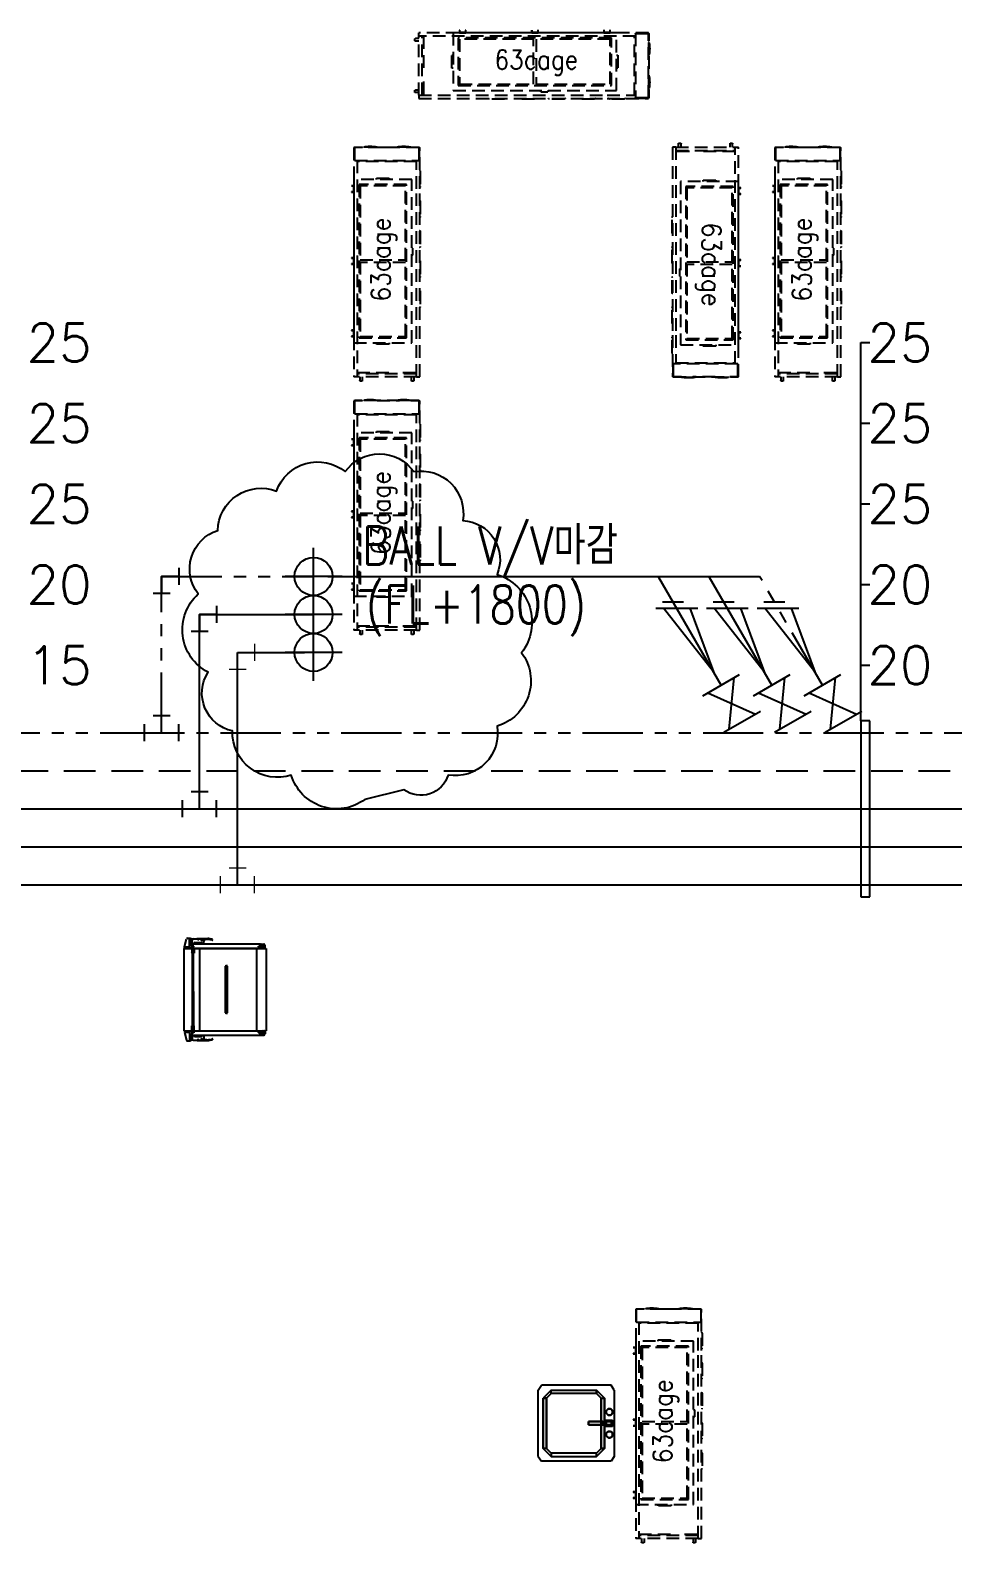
# Model space of a CAD drawing. Header units: millimetres. Extents: x 10903 to 284569, y 2319 to 62017.
# Drawn here: x 243292 to 250578, y 40753 to 52696 of the extents above; entities that cross this region are included whole.
import ezdxf
from ezdxf.enums import TextEntityAlignment as Align

# ---------------------------------------------------------------- set-up
doc = ezdxf.new("R2010")
doc.units = ezdxf.units.MM
for name, pattern in [('DASHED', [0.75, 0.5, -0.25]), ('DASHED2', [0.375, 0.25, -0.125]), ('HIDDEN', [0.375, 0.25, -0.125]), ('PHANTOM', [63.5, 31.75, -6.35, 6.35, -6.35, 6.35, -6.35])]:
    doc.linetypes.add(name, pattern=pattern)
for name, color, linetype in [('5TXT', 7, 'Continuous'), ('ex', 1, 'Continuous'), ('IVC-SPF', 1, 'Continuous'), ('pipe', 3, 'Continuous'), ('UT GAS', 4, 'Continuous'), ('UTIL-AIR', 3, 'DASHED2'), ('UTIL-CO2', 2, 'Continuous'), ('UTIL-N2', 6, 'Continuous'), ('UTIL-VACUUM', 7, 'HIDDEN'), ('기자재', 8, 'DASHED2'), ('빌트인', 8, 'Continuous')]:
    doc.layers.add(name, color=color, linetype=linetype)
doc.layers.add('UTIL-O2', color=4, linetype='Continuous', lineweight=0)
doc.styles.add('GHS', font='ROMANS.shx', dxfattribs={"bigfont": 'whgtxt.shx'})
doc.styles.add('굴림', font='simple.shx', dxfattribs={"bigfont": 'whgtxt.shx'})
doc.styles.add('으뜸체', font='simplex.shx', dxfattribs={"bigfont": 'whgtxt.shx'})

# ---------------------------------------------------------------- blocks, each defined once
blk = doc.blocks.new('PI')
at = {"layer": 'UTIL-AIR', "color": 1, "linetype": 'Continuous'}
for p, q in [((0, 150), (0, -150)), ((150, 0), (-150, 0))]:
    blk.add_line(p, q, dxfattribs=at)
at = {"layer": 'UTIL-AIR', "color": 2, "linetype": 'Continuous'}
blk.add_circle((0, 0), 100, dxfattribs=at)
blk = doc.blocks.new('SA20L')
at = {"color": 2, "linetype": 'Continuous'}
for p, q in [((1.59, 0.53), (0.53, 1.59)), ((0.53, -1.59), (1.59, -0.53))]:
    blk.add_line(p, q, dxfattribs=at)
at = {"color": 0, "linetype": 'Continuous'}
blk.add_lwpolyline([(1.06, -1.06), (0, 0), (1.06, 1.06)], dxfattribs=at)
at = {"color": 2, "linetype": 'Continuous'}
for p in [(1.06, 1.06), (1.06, -1.06)]:
    blk.add_point(p, dxfattribs=at)
blk = doc.blocks.new('SA30T')
at = {"color": 2, "linetype": 'Continuous'}
for p, q in [((-0.75, 1.5), (0.75, 1.5)), ((1.5, 0.75), (1.5, -0.75)), ((-0.75, -1.5), (0.75, -1.5))]:
    blk.add_line(p, q, dxfattribs=at)
at = {"color": 0, "linetype": 'Continuous'}
for p, q in [((0, 1.5), (0, -1.5)), ((0, 0), (1.5, 0))]:
    blk.add_line(p, q, dxfattribs=at)
at = {"color": 2, "linetype": 'Continuous'}
for p in [(0, 1.5), (1.5, 0), (0, -1.5)]:
    blk.add_point(p, dxfattribs=at)
blk = doc.blocks.new('0S2c-M51-005-0-3층 UTILITY배관 평면도$0$SDFASFSDAF')
at = {"layer": 'pipe', "color": 2}
for p, q in [((0, 1.25), (0, -1.25)), ((0, 0.9), (2.5, -0.9)), ((2.5, 0.9), (0, -0.9)), ((2.5, 1.25), (2.5, -1.25))]:
    blk.add_line(p, q, dxfattribs=at)
blk = doc.blocks.new('PB-G1')
at = {"layer": '빌트인'}
for p, q in [((-406, 620), (-406, 605)), ((-337, 605), (-406, 605)), ((-406, 604), (-406, 602)), ((-406, 602), (-399, 591)), ((-391, 605), (-405, 605)), ((-338, 643), (-399, 627)), ((-390, 604), (-390, 593)), ((-346, 600), (-390, 600)), ((-346, 605), (-346, 600)), ((-323, 634), (-340, 634)), ((-323, 607), (-340, 607)), ((-337, 643), (-337, 597)), ((-326, 643), (-337, 643)), ((-334, 636), (-337, 639)), ((-334, 632), (-337, 629)), ((-326, 616), (-337, 616)), ((-334, 608), (-337, 611)), ((-334, 605), (-337, 602)), ((-334, 636), (-334, 632)), ((-326, 636), (-334, 636)), ((-326, 632), (-334, 632)), ((-334, 608), (-334, 605)), ((-326, 608), (-334, 608)), ((-326, 605), (-334, 605)), ((-326, 643), (-326, 597)), ((-325, 650), (-325, 0)), ((325, 650), (-325, 650)), ((323, 634), (340, 634)), ((323, 607), (340, 607)), ((325, 650), (325, 0)), ((326, 643), (326, 597)), ((326, 643), (337, 643)), ((326, 636), (334, 636)), ((326, 632), (334, 632)), ((326, 616), (337, 616)), ((326, 608), (334, 608)), ((326, 605), (334, 605)), ((334, 636), (337, 639)), ((334, 636), (334, 632)), ((334, 632), (337, 629)), ((334, 608), (337, 611)), ((334, 608), (334, 605)), ((334, 605), (337, 602)), ((337, 643), (337, 597)), ((337, 605), (406, 605)), ((338, 643), (399, 627)), ((346, 605), (346, 600)), ((346, 600), (390, 600)), ((390, 604), (390, 593)), ((391, 605), (405, 605)), ((406, 602), (399, 591)), ((406, 620), (406, 605)), ((406, 604), (406, 602)), ((-403, 543), (-403, 460)), ((-401, 574), (-401, 502)), ((-400, 536), (-392, 536)), ((-397, 507), (-385, 507)), ((-396, 540), (-396, 532)), ((-363, 584), (-391, 584)), ((-391, 513), (-391, 502)), ((-363, 492), (-391, 492)), ((-388, 595), (-384, 595)), ((-388, 584), (-388, 595)), ((-373, 584), (-373, 584)), ((-360, 554), (-373, 554)), ((-360, 520), (-373, 520)), ((-371, 561), (-371, 515)), ((-369, 556), (-371, 558)), ((-369, 552), (-371, 550)), ((-369, 522), (-371, 524)), ((-369, 518), (-371, 516)), ((-369, 556), (-369, 552)), ((-363, 556), (-369, 556)), ((-363, 552), (-369, 552)), ((-369, 522), (-369, 518)), ((-363, 522), (-369, 522)), ((-363, 518), (-369, 518)), ((-363, 584), (-363, 492)), ((-360, 584), (-360, 47)), ((-360, 584), (-327, 584)), ((-342, 571), (-342, 584)), ((-327, 571), (-342, 571)), ((-326, 583), (-340, 583)), ((-340, 583), (-340, 572)), ((-340, 579), (-340, 580)), ((-340, 580), (-340, 580)), ((-340, 578), (-340, 578)), ((-340, 573), (-340, 573)), ((-340, 573), (-340, 573)), ((-340, 572), (-326, 572)), ((-339, 581), (-339, 581)), ((-339, 579), (-339, 579)), ((-339, 578), (-339, 578)), ((-339, 577), (-339, 577)), ((-339, 577), (-339, 577)), ((-339, 577), (-339, 577)), ((-339, 577), (-339, 577)), ((-339, 573), (-339, 573)), ((-338, 582), (-338, 582)), ((-338, 572), (-338, 572)), ((-338, 572), (-338, 572)), ((-326, 597), (-337, 597)), ((-336, 582), (-336, 582)), ((-336, 579), (-335, 580)), ((-336, 579), (-336, 580)), ((-336, 580), (-335, 580)), ((-336, 578), (-336, 578)), ((-336, 577), (-336, 577)), ((-336, 576), (-336, 576)), ((-336, 573), (-336, 573)), ((-336, 573), (-336, 573)), ((-335, 581), (-335, 581)), ((-335, 580), (-335, 580)), ((-335, 579), (-335, 579)), ((-335, 575), (-335, 575)), ((-333, 582), (-333, 583)), ((-333, 582), (-333, 583)), ((-333, 576), (-333, 576)), ((-333, 574), (-333, 574)), ((-333, 573), (-333, 573)), ((-333, 572), (-333, 572)), ((-332, 582), (-332, 582)), ((-332, 578), (-332, 578)), ((-332, 578), (-332, 578)), ((-332, 576), (-332, 576)), ((-332, 576), (-332, 576)), ((-332, 576), (-332, 576)), ((-332, 574), (-332, 574)), ((-332, 574), (-332, 574)), ((-332, 574), (-332, 574)), ((-330, 581), (-330, 581)), ((-330, 578), (-329, 578)), ((-330, 578), (-329, 578)), ((-330, 578), (-330, 578)), ((-330, 576), (-330, 576)), ((-330, 573), (-330, 573)), ((-329, 582), (-328, 582)), ((-329, 582), (-329, 582)), ((-329, 582), (-328, 582)), ((-329, 578), (-329, 578)), ((-285, 577), (-329, 577)), ((-329, 577), (-329, 577)), ((-329, 575), (-329, 575)), ((-328, 580), (-328, 580)), ((-327, 583), (-327, 584)), ((-327, 580), (-327, 580)), ((-327, 577), (-327, 577)), ((-327, 573), (-327, 573)), ((-327, 560), (-327, 73)), ((-326, 572), (-326, 583)), ((-326, 581), (-326, 582)), ((-326, 582), (-326, 581)), ((-326, 582), (-326, 582)), ((-326, 581), (-326, 581)), ((-326, 578), (-326, 578)), ((-326, 575), (-326, 575)), ((-287, 586), (-325, 567)), ((-325, 586), (-287, 567)), ((-325, 586), (-287, 586)), ((-325, 582), (-325, 563)), ((-325, 582), (-325, 563)), ((-325, 567), (-287, 567)), ((325, 525), (-325, 525)), ((-287, 586), (-287, 567)), ((-287, 582), (287, 582)), ((-15, 582), (-287, 582)), ((-287, 572), (287, 572)), ((-15, 572), (-287, 572)), ((285, 577), (329, 577)), ((325, 586), (287, 586)), ((287, 586), (325, 567)), ((325, 586), (287, 567)), ((287, 586), (287, 567)), ((325, 567), (287, 567)), ((325, 582), (325, 563)), ((326, 582), (325, 582)), ((326, 582), (325, 582)), ((326, 597), (337, 597)), ((326, 572), (326, 583)), ((326, 583), (340, 583)), ((326, 583), (326, 583)), ((326, 582), (326, 582)), ((326, 581), (326, 581)), ((326, 579), (326, 579)), ((326, 576), (326, 576)), ((326, 574), (326, 574)), ((340, 572), (326, 572)), ((360, 584), (327, 584)), ((327, 583), (327, 584)), ((327, 577), (327, 577)), ((327, 571), (342, 571)), ((327, 560), (327, 73)), ((328, 584), (360, 584)), ((329, 582), (328, 583)), ((329, 583), (328, 583)), ((328, 581), (328, 581)), ((329, 582), (329, 583)), ((330, 578), (329, 579)), ((330, 579), (329, 579)), ((329, 579), (329, 579)), ((329, 577), (329, 577)), ((329, 575), (329, 575)), ((330, 582), (330, 582)), ((330, 578), (330, 579)), ((330, 577), (330, 577)), ((330, 574), (330, 574)), ((332, 574), (331, 575)), ((332, 575), (331, 575)), ((333, 583), (332, 583)), ((332, 583), (332, 583)), ((332, 579), (332, 579)), ((332, 579), (332, 579)), ((332, 576), (332, 577)), ((332, 576), (332, 577)), ((332, 577), (332, 577)), ((332, 574), (332, 575)), ((332, 575), (332, 575)), ((333, 583), (333, 583)), ((333, 577), (333, 577)), ((333, 574), (333, 574)), ((333, 573), (333, 573)), ((335, 582), (335, 582)), ((335, 580), (335, 581)), ((336, 580), (335, 581)), ((335, 580), (336, 580)), ((335, 580), (335, 580)), ((335, 579), (335, 579)), ((335, 578), (335, 578)), ((335, 575), (335, 575)), ((336, 582), (336, 582)), ((336, 577), (336, 577)), ((336, 576), (336, 576)), ((336, 574), (336, 574)), ((336, 574), (336, 574)), ((338, 583), (338, 583)), ((338, 582), (338, 582)), ((338, 578), (338, 578)), ((338, 573), (338, 573)), ((338, 573), (338, 573)), ((339, 580), (339, 580)), ((339, 577), (339, 578)), ((339, 577), (339, 578)), ((339, 578), (339, 578)), ((339, 577), (339, 577)), ((339, 574), (339, 574)), ((339, 574), (339, 574)), ((340, 583), (340, 572)), ((340, 580), (340, 580)), ((340, 580), (340, 580)), ((340, 578), (340, 578)), ((340, 573), (340, 573)), ((342, 571), (342, 584)), ((360, 584), (360, 47)), ((360, 554), (373, 554)), ((360, 520), (373, 520)), ((363, 584), (363, 492)), ((363, 584), (391, 584)), ((363, 556), (369, 556)), ((363, 552), (369, 552)), ((363, 522), (369, 522)), ((363, 518), (369, 518)), ((363, 492), (391, 492)), ((369, 556), (371, 558)), ((369, 556), (369, 552)), ((369, 552), (371, 550)), ((369, 522), (371, 524)), ((369, 522), (369, 518)), ((369, 518), (371, 516)), ((371, 561), (371, 515)), ((373, 584), (373, 584)), ((388, 595), (384, 595)), ((397, 507), (385, 507)), ((388, 584), (388, 595)), ((391, 513), (391, 502)), ((400, 536), (392, 536)), ((396, 540), (396, 532)), ((401, 574), (401, 502)), ((403, 543), (403, 460)), ((-396, 444), (-393, 429)), ((-393, 422), (-394, 422)), ((-393, 429), (-392, 423)), ((393, 429), (392, 423)), ((396, 444), (393, 429)), ((393, 422), (394, 422)), ((195, 313), (-195, 313)), ((185, 323), (-185, 323)), ((-185, 323), (-185, 304)), ((-185, 304), (185, 304)), ((-172, 323), (-172, 304)), ((169, 319), (-169, 319)), ((-169, 319), (-169, 307)), ((-169, 307), (169, 307)), ((169, 307), (169, 319)), ((172, 304), (172, 323)), ((185, 304), (185, 323)), ((-338, 39), (-362, 39)), ((-360, 47), (-327, 47)), ((-352, 18), (-360, 18)), ((-359, 43), (-359, 18)), ((-359, 18), (-359, 18)), ((-343, 46), (-357, 46)), ((-343, 32), (-357, 32)), ((-356, 32), (-345, 32)), ((-352, 39), (-355, 37)), ((-345, 37), (-355, 37)), ((-355, 32), (-355, 37)), ((-344, 32), (-355, 32)), ((-352, 39), (-352, 46)), ((-348, 39), (-352, 39)), ((-351, 18), (-349, 18)), ((-350, 31), (-350, 46)), ((-350, 20), (-350, 28)), ((-350, 27), (-341, 27)), ((-350, 19), (-350, 17)), ((-350, 16), (-350, 7)), ((-333, 8), (-350, 8)), ((-350, 8), (-350, 8)), ((-348, 39), (-348, 46)), ((-348, 39), (-345, 37)), ((-348, 18), (-340, 18)), ((-345, 32), (-345, 37)), ((-327, 60), (-342, 60)), ((-342, 60), (-342, 47)), ((-341, 43), (-341, 18)), ((-341, 27), (-333, 27)), ((-340, 59), (-326, 59)), ((-340, 48), (-340, 59)), ((-340, 58), (-340, 58)), ((-340, 58), (-340, 58)), ((-340, 53), (-340, 53)), ((-340, 51), (-340, 51)), ((-340, 51), (-340, 51)), ((-326, 48), (-340, 48)), ((-339, 58), (-339, 58)), ((-339, 54), (-339, 54)), ((-339, 54), (-339, 54)), ((-339, 54), (-339, 54)), ((-339, 54), (-339, 54)), ((-339, 53), (-339, 53)), ((-339, 52), (-339, 52)), ((-339, 50), (-339, 50)), ((-338, 59), (-338, 59)), ((-338, 59), (-338, 59)), ((-338, 49), (-338, 49)), ((-337, 18), (-325, 18)), ((-336, 58), (-336, 58)), ((-336, 58), (-336, 58)), ((-336, 55), (-336, 55)), ((-336, 54), (-336, 54)), ((-336, 53), (-336, 53)), ((-336, 52), (-335, 51)), ((-336, 52), (-336, 51)), ((-336, 51), (-335, 51)), ((-336, 49), (-336, 49)), ((-336, 24), (-336, 11)), ((-336, 23), (-331, 23)), ((-336, 13), (-331, 13)), ((-335, 56), (-335, 56)), ((-335, 52), (-335, 52)), ((-335, 51), (-335, 51)), ((-335, 49), (-335, 49)), ((-333, 59), (-333, 59)), ((-333, 58), (-333, 58)), ((-333, 57), (-333, 57)), ((-333, 54), (-333, 54)), ((-333, 49), (-333, 48)), ((-333, 49), (-333, 48)), ((-329, 27), (-333, 27)), ((-329, 8), (-333, 8)), ((-332, 57), (-332, 57)), ((-332, 57), (-332, 57)), ((-332, 57), (-332, 57)), ((-332, 55), (-332, 55)), ((-332, 55), (-332, 55)), ((-332, 55), (-332, 55)), ((-332, 53), (-332, 53)), ((-332, 53), (-332, 53)), ((-332, 49), (-332, 49)), ((-331, 23), (-331, 13)), ((-329, 20), (-331, 23)), ((-329, 15), (-331, 13)), ((-330, 58), (-330, 58)), ((-330, 55), (-330, 55)), ((-330, 53), (-329, 53)), ((-330, 52), (-329, 53)), ((-330, 53), (-330, 52)), ((-330, 49), (-330, 49)), ((-329, 56), (-329, 56)), ((-329, 54), (-329, 54)), ((-329, 53), (-329, 53)), ((-329, 49), (-328, 49)), ((-329, 49), (-329, 49)), ((-329, 49), (-328, 49)), ((-329, 20), (-329, 15)), ((-329, 20), (-326, 20)), ((-329, 15), (-326, 15)), ((-328, 50), (-328, 50)), ((-327, 58), (-327, 58)), ((-327, 54), (-327, 54)), ((-327, 51), (-327, 51)), ((-327, 48), (-327, 47)), ((-326, 59), (-326, 48)), ((-326, 56), (-326, 56)), ((-326, 53), (-326, 53)), ((-326, 50), (-326, 50)), ((-326, 50), (-326, 49)), ((-326, 49), (-326, 49)), ((-326, 49), (-326, 49)), ((-326, 24), (-326, 11)), ((325, 75), (-325, 75)), ((325, 0), (-325, 0)), ((337, 18), (325, 18)), ((326, 59), (326, 48)), ((340, 59), (326, 59)), ((326, 56), (326, 56)), ((326, 53), (326, 53)), ((326, 50), (326, 50)), ((326, 50), (326, 49)), ((326, 49), (326, 49)), ((326, 48), (340, 48)), ((326, 24), (326, 11)), ((329, 20), (326, 20)), ((329, 15), (326, 15)), ((327, 60), (342, 60)), ((327, 58), (327, 58)), ((327, 54), (327, 54)), ((327, 51), (327, 51)), ((327, 49), (327, 49)), ((327, 48), (327, 47)), ((360, 47), (327, 47)), ((329, 56), (329, 56)), ((329, 54), (329, 54)), ((330, 53), (329, 53)), ((330, 52), (329, 53)), ((329, 53), (329, 53)), ((329, 50), (329, 50)), ((329, 49), (329, 49)), ((329, 49), (329, 49)), ((329, 49), (329, 49)), ((329, 27), (333, 27)), ((329, 20), (331, 23)), ((329, 20), (329, 15)), ((329, 15), (331, 13)), ((329, 8), (333, 8)), ((330, 58), (330, 58)), ((330, 55), (330, 55)), ((330, 53), (330, 52)), ((330, 49), (330, 49)), ((331, 23), (331, 13)), ((336, 23), (331, 23)), ((336, 13), (331, 13)), ((332, 57), (332, 57)), ((332, 57), (332, 57)), ((332, 57), (332, 57)), ((332, 55), (332, 55)), ((332, 55), (332, 55)), ((332, 55), (332, 55)), ((332, 53), (332, 53)), ((332, 53), (332, 53)), ((332, 49), (332, 49)), ((333, 59), (333, 59)), ((333, 58), (333, 58)), ((333, 57), (333, 57)), ((333, 54), (333, 54)), ((333, 49), (333, 48)), ((333, 49), (333, 48)), ((341, 27), (333, 27)), ((333, 8), (350, 8)), ((335, 56), (335, 56)), ((336, 52), (335, 51)), ((335, 52), (335, 52)), ((336, 51), (335, 51)), ((335, 51), (335, 51)), ((335, 49), (335, 49)), ((336, 58), (336, 58)), ((336, 58), (336, 58)), ((336, 55), (336, 55)), ((336, 54), (336, 54)), ((336, 53), (336, 53)), ((336, 52), (336, 51)), ((336, 49), (336, 49)), ((336, 24), (336, 11)), ((338, 59), (338, 59)), ((339, 59), (338, 59)), ((338, 49), (338, 49)), ((338, 39), (362, 39)), ((339, 58), (339, 58)), ((339, 54), (339, 54)), ((339, 54), (340, 54)), ((340, 54), (339, 54)), ((339, 54), (339, 54)), ((339, 53), (339, 53)), ((339, 52), (339, 52)), ((339, 50), (339, 50)), ((340, 48), (340, 59)), ((340, 58), (340, 58)), ((340, 58), (340, 58)), ((340, 53), (340, 53)), ((340, 51), (340, 51)), ((340, 51), (340, 51)), ((348, 18), (340, 18)), ((341, 43), (341, 18)), ((350, 27), (341, 27)), ((342, 60), (342, 47)), ((343, 46), (357, 46)), ((343, 32), (357, 32)), ((344, 32), (355, 32)), ((348, 39), (345, 37)), ((345, 37), (355, 37)), ((345, 32), (345, 37)), ((356, 32), (345, 32)), ((348, 39), (348, 46)), ((348, 39), (352, 39)), ((351, 18), (349, 18)), ((350, 31), (350, 46)), ((350, 20), (350, 28)), ((350, 19), (350, 17)), ((350, 16), (350, 7)), ((350, 8), (350, 8)), ((352, 39), (352, 46)), ((352, 39), (355, 37)), ((352, 18), (360, 18)), ((355, 32), (355, 37)), ((359, 43), (359, 18)), ((359, 18), (359, 18))]:
    blk.add_line(p, q, dxfattribs=at)
for centre, radius in [((-395, 593), 4.72), ((395, 593), 4.72), ((-396, 536), 2.83), ((-391, 507), 3.78), ((391, 507), 3.78), ((396, 536), 2.83), ((-350, 18), 4.72), ((350, 18), 4.72)]:
    blk.add_circle(centre, radius, dxfattribs=at)
for centre, radius, start, end in [((-397, 618), 9.44, 104.8094, 166.709), ((-405, 604), 0.944, 90, 180), ((-405, 602), 0.944, 180, 213.4254), ((-395, 593), 6.13, 174.5114, 39.7151), ((-391, 604), 0.944, 0, 90), ((-337, 642), 0.944, 90, 104.8094), ((337, 642), 0.944, 75.1906, 90), ((395, 593), 6.13, 140.2849, 5.4886), ((391, 604), 0.944, 90, 180), ((397, 618), 9.44, 13.291, 75.1906), ((405, 604), 0.944, 0, 90), ((405, 602), 0.944, 326.5746, 0), ((-401, 543), 2.83, 90, 180), ((-391, 574), 9.44, 90, 180), ((-391, 502), 9.44, 180, 270), ((-237, 463), 159, 173.6062, 186.9945), ((-382, 479), 13.6, 86.7888, 171.9712), ((-384, 584), 11.3, 0, 90), ((-358, 561), 13.2, 110.9248, 180), ((-358, 515), 13.2, 180, 249.0752), ((358, 561), 13.2, 0, 69.0752), ((358, 515), 13.2, 290.9248, 0), ((384, 584), 11.3, 90, 180), ((382, 479), 13.6, 8.0288, 93.2112), ((391, 574), 9.44, 0, 90), ((391, 502), 9.44, 270, 0), ((237, 463), 159, 353.0055, 6.3938), ((401, 543), 2.83, 0, 90), ((-312, 463), 91.5, 181.531, 205.8646), ((-392, 425), 2.83, 226.2669, 345.0997), ((-393, 423), 0.944, 205.5273, 258.3763), ((-393, 423), 0.944, 258.3763, 3.9335), ((-394, 417), 9.21, 57.3125, 75.3084), ((-390, 424), 0.944, 345.0997, 57.3125), ((390, 424), 0.944, 122.6875, 194.9003), ((392, 425), 2.83, 194.9003, 313.7331), ((394, 417), 9.21, 104.6916, 122.6875), ((393, 423), 0.944, 176.0665, 281.6237), ((312, 463), 91.5, 334.1354, 358.469), ((393, 423), 0.944, 281.6237, 334.4727), ((-357, 43), 2.83, 90, 180), ((-357, 35), 2.83, 180, 270), ((-350, 18), 9.44, 90, 180), ((-350, 18), 9.44, 180, 270), ((-350, 18), 9.44, 270, 0), ((-343, 43), 2.83, 0, 90), ((-343, 35), 2.83, 270, 0), ((-333, 24), 2.83, 90, 180), ((-333, 11), 2.83, 180, 270), ((-329, 24), 2.83, 0, 90), ((-329, 11), 2.83, 270, 0), ((329, 24), 2.83, 90, 180), ((329, 11), 2.83, 180, 270), ((333, 24), 2.83, 0, 90), ((333, 11), 2.83, 270, 0), ((343, 43), 2.83, 90, 180), ((343, 35), 2.83, 180, 270), ((350, 18), 9.44, 180, 270), ((350, 18), 9.44, 0, 90), ((350, 18), 9.44, 270, 0), ((357, 43), 2.83, 0, 90), ((357, 35), 2.83, 270, 0)]:
    blk.add_arc(centre, radius, start, end, dxfattribs=at)
blk = doc.blocks.new('SINK2')
at = {"layer": '빌트인'}
for p, q in [((-262, 600), (-300, 575)), ((-262, 600), (262, 600)), ((262, 600), (300, 575)), ((-300, 25), (-300, 575)), ((-198, 562), (-262, 498)), ((-262, 498), (-198, 562)), ((-262, 498), (-262, 140)), ((-262, 498), (-262, 140)), ((-236, 498), (-262, 498)), ((-236, 498), (-262, 498)), ((-236, 498), (-198, 536)), ((-198, 536), (-236, 498)), ((-236, 140), (-236, 498)), ((-236, 140), (-236, 498)), ((198, 562), (-198, 562)), ((-198, 562), (198, 562)), ((-198, 536), (-198, 562)), ((-198, 536), (-198, 562)), ((-198, 536), (198, 536)), ((198, 536), (-198, 536)), ((262, 498), (198, 562)), ((198, 562), (198, 536)), ((262, 498), (198, 562)), ((198, 536), (198, 562)), ((236, 498), (198, 536)), ((198, 536), (236, 498)), ((236, 140), (236, 498)), ((236, 498), (262, 498)), ((236, 140), (236, 498)), ((236, 498), (262, 498)), ((262, 498), (262, 140)), ((262, 498), (262, 140)), ((300, 25), (300, 575)), ((-262, 140), (-198, 76)), ((-262, 140), (-236, 140)), ((-198, 76), (-262, 140)), ((-262, 140), (-236, 140)), ((-198, 102), (-236, 140)), ((-236, 140), (-198, 102)), ((-13, 204), (-13, 89)), ((13, 204), (-13, 204)), ((-13, 204), (-13, 102)), ((13, 204), (-13, 204)), ((-13, 204), (13, 204)), ((13, 204), (-13, 204)), ((-13, 204), (-13, 102)), ((-13, 89), (-13, 204)), ((13, 89), (13, 204)), ((13, 102), (13, 204)), ((13, 204), (13, 102)), ((13, 89), (13, 204)), ((198, 76), (262, 140)), ((236, 140), (198, 102)), ((262, 140), (198, 76)), ((198, 102), (236, 140)), ((262, 140), (236, 140)), ((236, 140), (262, 140)), ((-262, 0), (-300, 25)), ((262, 0), (-262, 0)), ((198, 102), (-198, 102)), ((-198, 102), (198, 102)), ((-198, 76), (-198, 102)), ((-198, 102), (-198, 76)), ((-198, 76), (198, 76)), ((198, 76), (-198, 76)), ((-114, 45), (-115, 38)), ((-115, 38), (-114, 45)), ((-114, 45), (-115, 38)), ((-115, 38), (-114, 45)), ((-115, 38), (-114, 32)), ((-114, 32), (-115, 38)), ((-115, 38), (-114, 32)), ((-114, 32), (-115, 38)), ((-111, 51), (-114, 45)), ((-114, 45), (-111, 51)), ((-111, 51), (-114, 45)), ((-114, 45), (-111, 51)), ((-114, 32), (-111, 25)), ((-111, 25), (-114, 32)), ((-114, 32), (-111, 25)), ((-111, 25), (-114, 32)), ((-107, 56), (-111, 51)), ((-111, 51), (-107, 56)), ((-107, 56), (-111, 51)), ((-111, 51), (-107, 56)), ((-111, 25), (-107, 20)), ((-107, 20), (-111, 25)), ((-111, 25), (-107, 20)), ((-107, 20), (-111, 25)), ((-102, 60), (-107, 56)), ((-107, 56), (-102, 60)), ((-102, 60), (-107, 56)), ((-107, 56), (-102, 60)), ((-107, 20), (-102, 16)), ((-102, 16), (-107, 20)), ((-107, 20), (-102, 16)), ((-102, 16), (-107, 20)), ((-96, 63), (-102, 60)), ((-102, 60), (-96, 63)), ((-96, 63), (-102, 60)), ((-102, 60), (-96, 63)), ((-102, 16), (-96, 14)), ((-96, 14), (-102, 16)), ((-102, 16), (-96, 14)), ((-96, 14), (-102, 16)), ((-89, 64), (-96, 63)), ((-96, 63), (-89, 64)), ((-89, 64), (-96, 63)), ((-96, 63), (-89, 64)), ((-96, 14), (-89, 13)), ((-89, 13), (-96, 14)), ((-96, 14), (-89, 13)), ((-89, 13), (-96, 14)), ((-82, 63), (-89, 64)), ((-82, 63), (-89, 64)), ((-89, 64), (-82, 63)), ((-82, 63), (-89, 64)), ((-89, 13), (-82, 14)), ((-82, 14), (-89, 13)), ((-89, 13), (-82, 14)), ((-82, 14), (-89, 13)), ((-76, 60), (-82, 63)), ((-82, 63), (-76, 60)), ((-76, 60), (-82, 63)), ((-82, 63), (-76, 60)), ((-82, 14), (-76, 16)), ((-76, 16), (-82, 14)), ((-82, 14), (-76, 16)), ((-76, 16), (-82, 14)), ((-71, 56), (-76, 60)), ((-76, 60), (-71, 56)), ((-71, 56), (-76, 60)), ((-76, 60), (-71, 56)), ((-76, 16), (-71, 20)), ((-71, 20), (-76, 16)), ((-76, 16), (-71, 20)), ((-71, 20), (-76, 16)), ((-67, 51), (-71, 56)), ((-71, 56), (-67, 51)), ((-67, 51), (-71, 56)), ((-71, 56), (-67, 51)), ((-71, 20), (-67, 25)), ((-67, 25), (-71, 20)), ((-71, 20), (-67, 25)), ((-67, 25), (-71, 20)), ((-64, 45), (-67, 51)), ((-67, 51), (-64, 45)), ((-64, 45), (-67, 51)), ((-67, 51), (-64, 45)), ((-67, 25), (-64, 32)), ((-64, 32), (-67, 25)), ((-67, 25), (-64, 32)), ((-64, 32), (-67, 25)), ((-64, 38), (-64, 45)), ((-64, 45), (-64, 38)), ((-64, 38), (-64, 45)), ((-64, 45), (-64, 38)), ((-64, 32), (-64, 38)), ((-64, 38), (-64, 32)), ((-64, 32), (-64, 38)), ((-64, 38), (-64, 32)), ((-13, 64), (-25, 76)), ((-25, 76), (25, 76)), ((-25, 76), (-13, 64)), ((-25, 13), (-25, 76)), ((-13, 25), (-25, 13)), ((-13, 25), (-25, 13)), ((25, 13), (-25, 13)), ((13, 102), (-13, 102)), ((-13, 102), (13, 102)), ((-13, 64), (-13, 102)), ((-13, 102), (-13, 89)), ((-13, 102), (-13, 89)), ((-13, 64), (-13, 102)), ((-13, 89), (13, 89)), ((-13, 89), (13, 89)), ((-13, 25), (-13, 89)), ((-13, 89), (-13, 25)), ((13, 64), (-13, 64)), ((13, 64), (-13, 64)), ((-13, 25), (-13, 64)), ((13, 25), (-13, 25)), ((13, 25), (-13, 25)), ((13, 102), (13, 64)), ((13, 89), (13, 102)), ((13, 102), (13, 64)), ((13, 102), (13, 89)), ((13, 89), (13, 25)), ((13, 89), (13, 25)), ((25, 76), (13, 64)), ((13, 64), (25, 76)), ((13, 25), (13, 64)), ((13, 25), (25, 13)), ((13, 25), (25, 13)), ((25, 76), (25, 13)), ((67, 51), (64, 45)), ((64, 45), (67, 51)), ((67, 51), (64, 45)), ((64, 45), (67, 51)), ((64, 38), (64, 45)), ((64, 45), (64, 38)), ((64, 38), (64, 45)), ((64, 45), (64, 38)), ((64, 38), (64, 32)), ((64, 32), (64, 38)), ((64, 38), (64, 32)), ((64, 32), (64, 38)), ((64, 32), (67, 25)), ((67, 25), (64, 32)), ((64, 32), (67, 25)), ((67, 25), (64, 32)), ((71, 56), (67, 51)), ((67, 51), (71, 56)), ((71, 56), (67, 51)), ((67, 51), (71, 56)), ((67, 25), (71, 20)), ((71, 20), (67, 25)), ((67, 25), (71, 20)), ((71, 20), (67, 25)), ((76, 60), (71, 56)), ((71, 56), (76, 60)), ((76, 60), (71, 56)), ((71, 56), (76, 60)), ((71, 20), (76, 16)), ((76, 16), (71, 20)), ((71, 20), (76, 16)), ((76, 16), (71, 20)), ((82, 63), (76, 60)), ((76, 60), (82, 63)), ((82, 63), (76, 60)), ((76, 60), (82, 63)), ((76, 16), (82, 14)), ((82, 14), (76, 16)), ((76, 16), (82, 14)), ((82, 14), (76, 16)), ((89, 64), (82, 63)), ((82, 63), (89, 64)), ((89, 64), (82, 63)), ((82, 63), (89, 64)), ((82, 14), (89, 13)), ((89, 13), (82, 14)), ((82, 14), (89, 13)), ((89, 13), (82, 14)), ((96, 63), (89, 64)), ((89, 64), (96, 63)), ((96, 63), (89, 64)), ((89, 64), (96, 63)), ((89, 13), (96, 14)), ((96, 14), (89, 13)), ((89, 13), (96, 14)), ((96, 14), (89, 13)), ((102, 60), (96, 63)), ((96, 63), (102, 60)), ((102, 60), (96, 63)), ((96, 63), (102, 60)), ((96, 14), (102, 16)), ((102, 16), (96, 14)), ((96, 14), (102, 16)), ((102, 16), (96, 14)), ((107, 56), (102, 60)), ((102, 60), (107, 56)), ((107, 56), (102, 60)), ((102, 60), (107, 56)), ((102, 16), (107, 20)), ((107, 20), (102, 16)), ((102, 16), (107, 20)), ((107, 20), (102, 16)), ((111, 51), (107, 56)), ((107, 56), (111, 51)), ((111, 51), (107, 56)), ((107, 56), (111, 51)), ((107, 20), (111, 25)), ((111, 25), (107, 20)), ((107, 20), (111, 25)), ((111, 25), (107, 20)), ((114, 45), (111, 51)), ((111, 51), (114, 45)), ((114, 45), (111, 51)), ((111, 51), (114, 45)), ((111, 25), (114, 32)), ((114, 32), (111, 25)), ((111, 25), (114, 32)), ((114, 32), (111, 25)), ((115, 38), (114, 45)), ((114, 45), (115, 38)), ((115, 38), (114, 45)), ((114, 45), (115, 38)), ((114, 32), (115, 38)), ((115, 38), (114, 32)), ((114, 32), (115, 38)), ((115, 38), (114, 32)), ((198, 102), (198, 76)), ((198, 102), (198, 76)), ((262, 0), (300, 25))]:
    blk.add_line(p, q, dxfattribs=at)
blk = doc.blocks.new('IVC-S70')
at = {"layer": '빌트인', "linetype": 'DASHED', "ltscale": 200}
for p, q in [((-605, 248), (-603, 248)), ((-605, 228), (-605, 248)), ((-603, 248), (-603, 230)), ((-557, 248), (-555, 248)), ((-557, 230), (-557, 248)), ((-555, 248), (-555, 228)), ((-35, 248), (-33, 248)), ((-35, 228), (-35, 248)), ((-33, 248), (-33, 230)), ((13, 248), (15, 248)), ((13, 230), (13, 248)), ((15, 248), (15, 228)), ((535, 248), (537, 248)), ((535, 228), (535, 248)), ((537, 248), (537, 230)), ((583, 230), (583, 248)), ((583, 248), (585, 248)), ((585, 248), (585, 228)), ((-910, 44), (-910, 161)), ((-908, 161), (-910, 161)), ((-910, 54), (-910, 151)), ((-910, 151), (-910, 151)), ((-909, 221), (-908, 221)), ((-909, 221), (-909, 161)), ((-908, 222), (-907, 222)), ((-908, -285), (-908, 222)), ((-907, 222), (-908, 222)), ((-907, 228), (905, 228)), ((-907, 225), (-907, 228)), ((-907, 225), (-907, 222)), ((-805, 225), (-907, 225)), ((-907, 223), (-806, 223)), ((-907, 223), (-907, 222)), ((-907, 222), (-907, 222)), ((-809, 222), (-905, 222)), ((-807, 225), (-807, 223)), ((-806, 223), (-806, 222)), ((-806, 222), (-805, 222)), ((-805, 222), (-806, 222)), ((-805, 222), (-805, 225)), ((-805, 222), (-805, -285)), ((-805, 202), (905, 202)), ((-797, -265), (-797, 202)), ((-655, 228), (635, 228)), ((-655, -228), (-655, 228)), ((-615, -188), (-615, 188)), ((-615, 188), (595, 188)), ((-555, 228), (-605, 228)), ((-605, -178), (-605, 178)), ((-605, 178), (585, 178)), ((-603, 230), (-557, 230)), ((15, 228), (-35, 228)), ((-33, 230), (13, 230)), ((-20, 178), (-20, -178)), ((0, -178), (0, 178)), ((585, 228), (535, 228)), ((537, 230), (583, 230)), ((585, 178), (585, -178)), ((595, 188), (595, -188)), ((635, 228), (635, -228)), ((870, 202), (870, -55)), ((880, -265), (880, 202)), ((905, 202), (905, 228)), ((905, -265), (905, 202)), ((905, 182), (933, 182)), ((905, 162), (933, 162)), ((938, 167), (938, 177)), ((-910, 54), (-910, 54)), ((-910, 44), (-908, 44)), ((-909, 44), (-909, -132)), ((-665, 51), (-665, -51)), ((-655, 51), (-665, 51)), ((645, 51), (635, 51)), ((645, -51), (645, 51)), ((-910, -221), (-910, -104)), ((-908, -104), (-910, -104)), ((-910, -211), (-910, -114)), ((-910, -114), (-910, -114)), ((-665, -51), (-655, -51)), ((635, -51), (645, -51)), ((-910, -211), (-910, -211)), ((-910, -221), (-908, -221)), ((-909, -221), (-909, -286)), ((635, -228), (-655, -228)), ((595, -188), (-615, -188)), ((585, -178), (-605, -178)), ((-113, -228), (-113, -238)), ((-56, -238), (-113, -238)), ((-56, -238), (-56, -228)), ((870, -157), (870, -265)), ((905, -225), (933, -225)), ((938, -240), (938, -230)), ((-909, -286), (-908, -286)), ((-908, -285), (-907, -285)), ((-908, -285), (-908, -286)), ((-908, -287), (-908, -286)), ((-908, -286), (-907, -286)), ((-908, -287), (-907, -287)), ((-907, -286), (-907, -285)), ((-907, -286), (-907, -286)), ((-907, -286), (-907, -288)), ((-905, -286), (-907, -286)), ((-907, -288), (-907, -291)), ((-805, -288), (-907, -288)), ((-580, -291), (-907, -291)), ((-905, -286), (-809, -286)), ((-806, -286), (-809, -286)), ((-807, -286), (-807, -288)), ((-806, -286), (-806, -285)), ((-805, -285), (-806, -285)), ((-806, -286), (-806, -285)), ((-806, -286), (-805, -286)), ((-580, -265), (-805, -265)), ((-805, -285), (-805, -288)), ((-718, -296), (-600, -296)), ((-718, -296), (-600, -296)), ((-718, -296), (-599, -296)), ((-718, -296), (-599, -296)), ((905, -265), (-580, -265)), ((905, -291), (-580, -291)), ((-481, -296), (-361, -296)), ((-481, -296), (-361, -296)), ((-244, -296), (-124, -296)), ((-244, -296), (-124, -296)), ((-6, -296), (113, -296)), ((-6, -296), (113, -296)), ((231, -296), (350, -296)), ((231, -296), (350, -296)), ((905, -245), (933, -245)), ((905, -265), (905, -291))]:
    blk.add_line(p, q, dxfattribs=at)
for centre, radius, start, end in [((-905, 220), 2, 147.4808, 154.9288), ((933, 177), 5, 0, 90), ((933, 167), 5, 270, 0), ((933, -230), 5, 0, 90), ((-905, -284), 2, 207.8925, 209.1843), ((-905, -284), 2, 222.132, 270), ((-718, -288), 7.5, 199.1756, 270), ((-718, -288), 7.4, 199.445, 270), ((-718, -288), 7.5, 199.1756, 270), ((-718, -288), 7.4, 199.445, 270), ((-599, -288), 7.5, 270, 340.8244), ((-599, -288), 7.4, 270, 340.555), ((-481, -288), 7.5, 199.1756, 270), ((-481, -288), 7.4, 199.445, 270), ((-361, -288), 7.5, 270, 340.8244), ((-361, -288), 7.4, 270, 340.555), ((-244, -288), 7.5, 199.1756, 270), ((-244, -288), 7.4, 199.445, 270), ((-124, -288), 7.5, 270, 340.8244), ((-124, -288), 7.4, 270, 340.555), ((-6, -288), 7.5, 199.1756, 270), ((-6, -288), 7.4, 199.445, 270), ((113, -288), 7.5, 270, 340.8244), ((113, -288), 7.4, 270, 340.555), ((231, -288), 7.5, 199.1756, 270), ((231, -288), 7.4, 199.445, 270), ((350, -288), 7.5, 270, 340.8244), ((350, -288), 7.4, 270, 340.555), ((933, -240), 5, 270, 0)]:
    blk.add_arc(centre, radius, start, end, dxfattribs=at)
for points, knots in [([(-910, 151), (-911, 150), (-912, 148), (-913, 144), (-915, 139), (-915, 133), (-916, 124), (-916, 114), (-917, 107), (-917, 102)], [0, 0, 0, 0, 0.06656, 0.148336, 0.245879, 0.367331, 0.543547, 0.754398, 1, 1, 1, 1]), ([(-906, 221), (-906, 221), (-907, 221), (-907, 221), (-907, 221), (-908, 221), (-908, 221), (-908, 221), (-908, 222), (-908, 222)], [0, 0, 0, 0, 0.25, 0.25, 0.5, 0.5, 0.75, 0.75, 1, 1, 1, 1]), ([(-907, 223), (-907, 223), (-907, 223), (-907, 222), (-907, 222), (-906, 222), (-906, 222), (-906, 221), (-906, 221), (-906, 221)], [0, 0, 0, 0, 0.25, 0.25, 0.5, 0.5, 0.75, 0.75, 1, 1, 1, 1]), ([(-907, 222), (-907, 222), (-907, 222), (-907, 222), (-907, 221), (-906, 221), (-906, 221), (-906, 221), (-906, 221), (-906, 221)], [0, 0, 0, 0, 0.25, 0.25, 0.5, 0.5, 0.75, 0.75, 1, 1, 1, 1]), ([(-807, 221), (-807, 221), (-807, 221), (-807, 222), (-807, 222), (-806, 222), (-806, 222), (-806, 223), (-806, 223), (-806, 223)], [0, 0, 0, 0, 0.25, 0.25, 0.5, 0.5, 0.75, 0.75, 1, 1, 1, 1]), ([(-807, 221), (-807, 221), (-807, 221), (-807, 221), (-807, 221), (-806, 221), (-806, 222), (-806, 222), (-806, 222), (-806, 222)], [0, 0, 0, 0, 0.25, 0.25, 0.5, 0.5, 0.75, 0.75, 1, 1, 1, 1]), ([(-806, 222), (-806, 222), (-806, 221), (-806, 221), (-806, 221), (-806, 221), (-807, 221), (-807, 221), (-807, 221), (-807, 221)], [0, 0, 0, 0, 0.25, 0.25, 0.5, 0.5, 0.75, 0.75, 1, 1, 1, 1]), ([(-805, 222), (-805, 222), (-805, 221), (-805, 221), (-805, 221), (-806, 221), (-806, 221), (-807, 221), (-807, 221), (-807, 221)], [0, 0, 0, 0, 0.25, 0.25, 0.5, 0.5, 0.75, 0.75, 1, 1, 1, 1]), ([(-917, 102), (-917, 97), (-916, 88), (-916, 76), (-915, 67), (-914, 61), (-913, 57), (-911, 55), (-911, 54), (-910, 54)], [0, 0, 0, 0, 0.306371, 0.556522, 0.750806, 0.848907, 0.923816, 0.967508, 1, 1, 1, 1]), ([(-910, -114), (-911, -115), (-912, -117), (-913, -121), (-915, -126), (-915, -132), (-916, -141), (-916, -151), (-917, -158), (-917, -163)], [0, 0, 0, 0, 0.06656, 0.148336, 0.245879, 0.367331, 0.543547, 0.754398, 1, 1, 1, 1]), ([(-917, -163), (-917, -168), (-916, -177), (-916, -190), (-915, -198), (-914, -204), (-913, -208), (-911, -210), (-911, -211), (-910, -211)], [0, 0, 0, 0, 0.306371, 0.556522, 0.750806, 0.848907, 0.923816, 0.967508, 1, 1, 1, 1]), ([(-908, -285), (-908, -284), (-908, -284), (-908, -284), (-908, -284), (-907, -284), (-907, -284), (-907, -284), (-906, -284), (-906, -284)], [0, 0, 0, 0, 0.25, 0.25, 0.5, 0.5, 0.75, 0.75, 1, 1, 1, 1]), ([(-907, -285), (-907, -285), (-907, -285), (-908, -285), (-908, -285), (-908, -285), (-908, -285), (-908, -285), (-908, -285), (-908, -286)], [0, 0, 0, 0, 0.25, 0.25, 0.5, 0.5, 0.75, 0.75, 1, 1, 1, 1]), ([(-908, -286), (-908, -286), (-908, -286), (-908, -285), (-908, -285), (-907, -285), (-907, -285), (-907, -285), (-907, -285), (-907, -285)], [0, 0, 0, 0, 0.25, 0.25, 0.5, 0.5, 0.75, 0.75, 1, 1, 1, 1]), ([(-906, -284), (-906, -284), (-906, -284), (-906, -284), (-906, -284), (-907, -284), (-907, -284), (-907, -285), (-907, -285), (-907, -285)], [0, 0, 0, 0, 0.25, 0.25, 0.5, 0.5, 0.75, 0.75, 1, 1, 1, 1]), ([(-906, -284), (-906, -284), (-906, -284), (-906, -285), (-906, -285), (-907, -285), (-907, -285), (-907, -286), (-907, -286), (-907, -286)], [0, 0, 0, 0, 0.25, 0.25, 0.5, 0.5, 0.75, 0.75, 1, 1, 1, 1]), ([(-907, -285), (-907, -284), (-907, -284), (-907, -284), (-907, -284), (-907, -284), (-907, -284), (-906, -284), (-906, -284), (-906, -284)], [0, 0, 0, 0, 0.25, 0.25, 0.5, 0.5, 0.75, 0.75, 1, 1, 1, 1]), ([(-806, -285), (-806, -285), (-806, -285), (-806, -284), (-806, -284), (-807, -284), (-807, -284), (-807, -284), (-807, -284), (-807, -284)], [0, 0, 0, 0, 0.25, 0.25, 0.5, 0.5, 0.75, 0.75, 1, 1, 1, 1]), ([(-806, -286), (-806, -286), (-806, -286), (-806, -285), (-806, -285), (-807, -285), (-807, -285), (-807, -284), (-807, -284), (-807, -284)], [0, 0, 0, 0, 0.25, 0.25, 0.5, 0.5, 0.75, 0.75, 1, 1, 1, 1]), ([(-807, -284), (-807, -284), (-807, -284), (-807, -284), (-806, -284), (-806, -284), (-806, -284), (-806, -284), (-806, -284), (-806, -285)], [0, 0, 0, 0, 0.25, 0.25, 0.5, 0.5, 0.75, 0.75, 1, 1, 1, 1]), ([(-807, -284), (-807, -284), (-807, -284), (-806, -284), (-806, -284), (-805, -284), (-805, -284), (-805, -284), (-805, -284), (-805, -285)], [0, 0, 0, 0, 0.25, 0.25, 0.5, 0.5, 0.75, 0.75, 1, 1, 1, 1])]:
    blk.add_open_spline(points, degree=3, knots=knots, dxfattribs=at)

msp = doc.modelspace()

# ---------------------------------------------------------------- linework, layer by layer
at = {"layer": 'ex', "ltscale": 3000}
for p, q in [((249851.6, 47242.3), (249851.6, 50229.8)), ((249851.6, 50229.8), (249923.6, 50229.8)), ((249851.6, 49592.8), (249923.6, 49592.8)), ((249851.6, 48955.9), (249923.6, 48955.9)), ((249851.6, 48318.9), (249923.6, 48318.9)), ((249851.6, 47681.9), (249923.6, 47681.9)), ((249851.6, 47242.3), (249851.6, 45854.3)), ((249923.6, 45854.3), (249923.6, 47242.3)), ((249851.6, 45854.3), (249923.6, 45854.3))]:
    msp.add_line(p, q, dxfattribs=at)
at = {"layer": 'ex', "linetype": 'PHANTOM', "ltscale": 2}
msp.add_line((249923.6, 47242.3), (249851.6, 47242.3), dxfattribs=at)
at = {"layer": 'UT GAS', "color": 1, "ltscale": 10}
msp.add_line((245642.1, 48383.5), (249053.1, 48383.5), dxfattribs=at)
at = {"layer": 'UT GAS', "color": 2, "ltscale": 10}
for p, q in [((248232.4, 48132.5), (248563.6, 48132.5)), ((248286.5, 48182.2), (248452.1, 48182.2)), ((248687.8, 47630.6), (248294.5, 48132.5)), ((248501.5, 48132.5), (248687.8, 47630.6)), ((248632.4, 48132.5), (248963.6, 48132.5)), ((248686.5, 48182.2), (248852.1, 48182.2)), ((249087.8, 47630.6), (248694.5, 48132.5)), ((248901.5, 48132.5), (249087.8, 47630.6)), ((249032.4, 48132.5), (249363.6, 48132.5)), ((249086.5, 48182.2), (249252.1, 48182.2)), ((249487.8, 47630.6), (249094.5, 48132.5)), ((249301.5, 48132.5), (249487.8, 47630.6))]:
    msp.add_line(p, q, dxfattribs=at)
at = {"layer": 'UTIL-AIR', "linetype": 'DASHED', "lineweight": -3, "ltscale": 500}
msp.add_line((236433.5, 46849.1), (256724.6, 46849.1), dxfattribs=at)
at = {"layer": 'UTIL-CO2', "linetype": 'Continuous', "lineweight": -3}
for p, q in [((249148.6, 47525.2), (248657.8, 48375.2)), ((244629.6, 48083.5), (245529.6, 48083.5)), ((244629.6, 46549.1), (244629.6, 48083.5)), ((237193.1, 46549.1), (257295.6, 46549.1))]:
    msp.add_line(p, q, dxfattribs=at)
at = {"layer": 'UTIL-N2', "linetype": 'Continuous', "lineweight": -3}
msp.add_line((236433.5, 46249.1), (256724.6, 46249.1), dxfattribs=at)
at = {"layer": 'UTIL-O2', "linetype": 'Continuous', "lineweight": -3}
for p, q in [((248748.6, 47525.2), (248257.8, 48375.2)), ((244929.6, 47783.5), (245459.2, 47783.5)), ((244929.6, 45948.7), (244929.6, 47783.5)), ((237121.6, 45949.1), (257404.2, 45949.1))]:
    msp.add_line(p, q, dxfattribs=at)
at = {"layer": 'UTIL-VACUUM', "linetype": 'PHANTOM', "lineweight": -3, "ltscale": 15}
for p, q in [((244329.6, 48383.5), (245529.6, 48383.5)), ((244329.6, 47149.1), (244329.6, 48383.5)), ((249548.6, 47525.2), (249053.1, 48383.5)), ((237175.9, 47149.1), (257312.7, 47149.1))]:
    msp.add_line(p, q, dxfattribs=at)
at = {"layer": '빌트인', "color": 3, "linetype": 'Continuous', "lineweight": -3, "elevation": 0}
msp.add_lwpolyline([(245934.4, 46622, -0.5205671), (245354, 46815.2, -0.5205671), (244889.7, 47163, -0.5205671), (244696.2, 47626.7, -0.5205671), (244618.9, 48244.9, -0.5205671), (244773.6, 48747.3, -0.5205671), (245238, 49056.4, -0.5205671), (245779.7, 49210.9, -0.5205671), (246321.4, 49210.9, -0.5205671), (246708.3, 48824.5, -0.5205671), (246979.2, 48399.5, -0.5205671), (247172.6, 47781.2, -0.5205671), (246979.2, 47201.6, -0.5205671), (246592.2, 46815.2, -0.5205671), (246244, 46699.3)], format="xyb", close=True, dxfattribs=at)

# ---------------------------------------------------------------- block references
at = {"layer": 'IVC-SPF', "xscale": -1}
msp.add_blockref('IVC-S70', (247267.6, 52448.9), dxfattribs=at)
for p, rotation in [((246077.1, 50863.6), 90), ((248657.1, 50867.7), 270), ((249402.1, 50863.6), 90), ((246077.1, 48863.6), 90), ((248302.1, 41690.5), 90)]:
    msp.add_blockref('IVC-S70', p, dxfattribs=dict(at, rotation=rotation))
at = {"layer": 'UT GAS', "xscale": 133.3326188933681, "yscale": 133.3326188933681, "zscale": 133.3326188933681, "rotation": 119.9999999994773}
for p in [(248915.3, 47236.5), (249315.3, 47236.5), (249715.3, 47236.5)]:
    msp.add_blockref('0S2c-M51-005-0-3층 UTILITY배관 평면도$0$SDFASFSDAF', p, dxfattribs=at)
at = {"layer": 'UTIL-CO2', "linetype": 'Continuous', "lineweight": -3}
for name, p, xscale, yscale, zscale, rotation in [('PI', (245529.6, 48083.5), 1.5, 1.5, 1.5, 270), ('SA20L', (244629.6, 48083.5), -90.00000000011707, 90.00000000011707, 90.00000000011707, 134.9999999999999), ('SA30T', (244629.6, 46549.1), 90, 90, 90, 90)]:
    msp.add_blockref(name, p, dxfattribs=dict(at, xscale=xscale, yscale=yscale, zscale=zscale, rotation=rotation))
at = {"layer": 'UTIL-O2', "linetype": 'Continuous', "lineweight": -3}
for name, p, xscale, yscale, zscale, rotation in [('PI', (245529.6, 47783.5), 1.5, 1.5, 1.5, 270), ('SA20L', (244929.6, 47783.5), -90.00000000011707, 90.00000000011707, 90.00000000011707, 134.9999999999999), ('SA30T', (244929.6, 45948.7), 90, 90, 90, 90)]:
    msp.add_blockref(name, p, dxfattribs=dict(at, xscale=xscale, yscale=yscale, zscale=zscale, rotation=rotation))
at = {"layer": 'UTIL-VACUUM', "linetype": 'PHANTOM', "lineweight": -3, "ltscale": 15}
for name, p, xscale, yscale, zscale, rotation in [('PI', (245529.6, 48383.5), 1.5, 1.5, 1.5, 270), ('SA20L', (244329.6, 48383.5), -90.00000000011707, 90.00000000011707, 90.00000000011707, 134.9999999999999), ('SA30T', (244329.6, 47149.1), 90, 90, 90, 90)]:
    msp.add_blockref(name, p, dxfattribs=dict(at, xscale=xscale, yscale=yscale, zscale=zscale, rotation=rotation))
at = {"layer": '빌트인', "lineweight": -3, "rotation": 90}
for name, p in [('PB-G1', (245154.6, 45121.4)), ('SINK2', (247904.6, 41696.4))]:
    msp.add_blockref(name, p, dxfattribs=at)

# ---------------------------------------------------------------- texts
at = {"layer": '5TXT', "color": 7, "style": '굴림'}
for s, p in [('25', (243520, 50229.8)), ('25', (250160.5, 50229.8)), ('25', (243520, 49592.8)), ('25', (250160.5, 49592.8)), ('25', (243520, 48955.9)), ('25', (250160.5, 48955.9)), ('20', (243520, 48318.9)), ('20', (250160.5, 48318.9)), ('15', (243520, 47681.9)), ('20', (250160.5, 47681.9))]:
    msp.add_text(s, height=300, dxfattribs=at).set_placement(p, align=Align.MIDDLE_CENTER)
at = {"layer": 'IVC-SPF', "color": 5, "style": '으뜸체', "width": 0.9}
msp.add_text('63cage', height=150, dxfattribs=at).set_placement((246958.5, 52390, -2807))
for rotation, p in [(90, (246136, 50554.6, -2807)), (270, (248598.1, 51176.8, -2807)), (90, (249461, 50554.6, -2807)), (90, (246136, 48554.6, -2807)), (90, (248361, 41381.5, -2807))]:
    msp.add_text('63cage', height=150, rotation=rotation, dxfattribs=at).set_placement(p)
at = {"layer": 'UT GAS', "color": 7, "ltscale": 10, "style": 'GHS', "width": 0.8}
for s, p in [('BALL V/V마감', (246923.8, 48606.2)), ('(FL+1800)', (246813.2, 48141.2))]:
    msp.add_text(s, height=300, dxfattribs=at).set_placement(p, align=Align.MIDDLE)
at = {"layer": '기자재', "style": '으뜸체', "width": 0.9}
msp.add_text('63cage', height=150, dxfattribs=at).set_placement((246958.5, 52390, -2807))
for rotation, p in [(90, (246136, 50554.6, -2807)), (270, (248598.1, 51176.8, -2807)), (90, (249461, 50554.6, -2807)), (90, (246136, 48554.6, -2807)), (90, (248361, 41381.5, -2807))]:
    msp.add_text('63cage', height=150, rotation=rotation, dxfattribs=at).set_placement(p)

doc.saveas('drawing.dxf')
